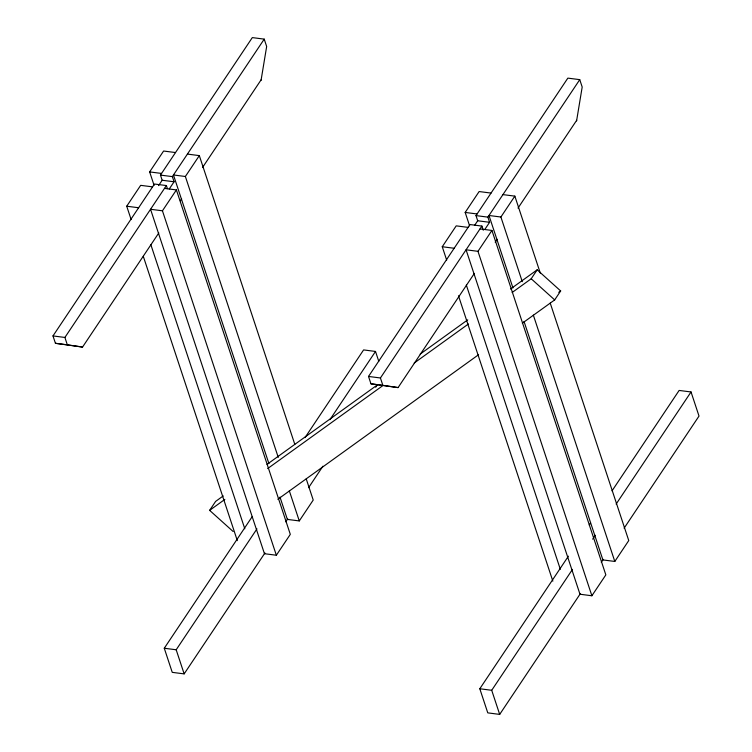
<?xml version="1.0" encoding="UTF-8"?>
<svg xmlns="http://www.w3.org/2000/svg" width="752" height="752" viewBox="0 0 752 752"><rect width="100%" height="100%" fill="white"/><g stroke="black" fill="none" stroke-linecap="round" stroke-linejoin="round"><path stroke-width="1.13" d="M261.057 80.361L266.659 46.502L264.225 39.132L252.315 37.6L160.458 175.084L162.159 180.245L158.578 185.622M576.587 120.884L582.189 87.025L579.754 79.646L567.845 78.123L475.988 215.598L477.689 220.768L474.7 225.243M131.149 219.593L126.721 206.217L140.671 185.34L152.581 186.863M154.066 185.283L149.648 171.907L163.598 151.03L175.507 152.553M158.813 232.932L82.551 347.067L55.432 343.297L52.988 335.928L154.47 184.033L166.38 185.565L167.405 188.658M82.551 347.067L67.332 344.83L64.898 337.451L166.38 185.565M169.285 188.94L174.069 181.777L172.358 176.617L264.225 39.132M162.441 210.804L150.541 209.272L264.45 553.707L276.351 555.239L162.441 210.804L176.4 189.927L164.491 188.395M278.268 457.395L185.368 176.494L199.318 155.617L187.408 154.085M180.33 200.737L181.627 198.782M202.485 167.564L261.151 79.768M233.12 531.495L209.639 510.364L215.617 501.415L223.231 495.925M264.93 552.993L184.155 673.877L172.246 672.354L164.274 648.243L252.211 516.624M304.974 437.664L363.601 349.915L375.511 351.447L378.773 361.308M446.679 260.117L442.251 246.741L456.21 225.854L468.111 227.386M469.596 225.807L465.178 212.431L479.127 191.544L491.037 193.076M184.155 673.877L176.184 649.775L256.958 528.882M329.912 419.691L375.511 351.447M474.343 273.446L398.081 387.59L370.962 383.821L368.518 376.442L470 224.547L481.91 226.079L483.282 230.215M398.081 387.59L382.862 385.353L380.427 377.974L481.91 226.079M484.814 229.454L489.599 222.301L487.888 217.131L579.754 79.646M285.769 521.794L287.725 518.871M308.574 487.672L322.899 466.221M375.662 387.252L376.968 385.306M477.971 251.328L466.071 249.796L579.98 594.23L591.88 595.763L477.971 251.328L491.93 230.441L480.02 228.909M522.273 281.671L500.898 217.018L514.847 196.131L502.938 194.608M276.351 555.239L290.31 534.362L176.4 189.927M279.998 497.11L287.367 519.406L299.277 520.929L313.227 500.052L306.224 478.874M495.201 242.229L497.157 239.305M518.015 208.088L576.681 120.282M512.178 292.472L531.203 278.766L537.182 269.818L560.663 290.949L554.685 299.907L522.33 323.2M580.459 593.507L499.685 714.4L487.775 712.868L479.804 688.757L568.399 556.17M589.239 524.971L590.546 523.025M612.034 490.849L679.131 390.438L691.041 391.961L699.012 416.072L624.104 528.195M499.685 714.4L491.714 690.289L572.488 569.396M592.679 539.175L595.283 535.274M616.132 504.084L691.041 391.961M601.299 562.317L603.254 559.385M591.88 595.763L605.839 574.876L491.93 230.441M524.012 321.386L602.897 559.92L614.807 561.453L628.757 540.566L550.238 303.141M266.998 464.407L377.354 384.93M420.161 354.098L467.735 319.835M510.542 289.003L537.182 269.818M209.639 510.364L224.857 499.394M267.674 468.562L382.787 385.654M414.183 363.047L468.411 323.99M558.755 292.321L560.663 290.949M277.826 499.29L478.573 354.718M149.648 171.907L161.548 173.439M185.368 176.494L173.458 174.972L268.934 463.674M465.178 212.431L477.078 213.963M500.898 217.018L488.988 215.486L512.949 287.941M160.458 175.084L172.358 176.617M475.988 215.598L487.888 217.131M162.159 180.245L174.069 181.777M477.689 220.768L489.599 222.301M126.721 206.217L138.631 207.749M442.251 246.741L454.161 248.263M52.988 335.928L64.898 337.451M368.518 376.442L380.427 377.974M55.432 343.297L67.332 344.83M370.962 383.821L382.862 385.353M164.274 648.243L176.184 649.775M479.804 688.757L491.714 690.289M531.203 278.766L554.685 299.907M514.847 196.131L540.284 273.051M533.337 315.107L614.807 561.453M466.325 285.055L560.325 569.292M458.476 295.78L552.842 581.136M199.318 155.617L294.793 444.319M289.323 490.84L299.277 520.929M150.795 244.532L244.795 528.778M143.312 256.376L237.312 540.622"/></g></svg>
